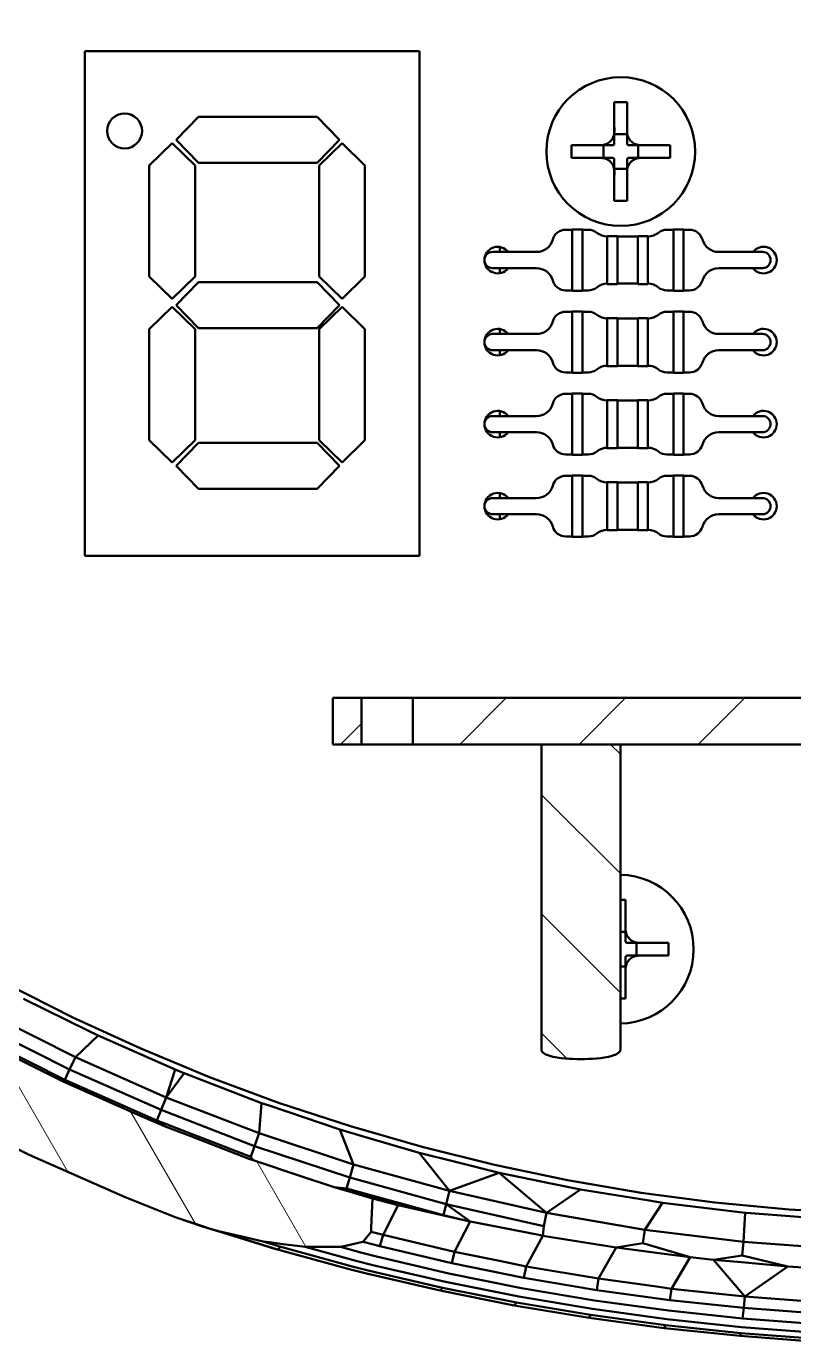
# Model space of a CAD drawing. Header units: millimetres. Extents: x -232 to 1390, y -69 to 653.
# Drawn here: x 503.95 to 532.84, y 318.17 to 367.69 of the extents above; entities that cross this region are included whole.
import ezdxf

# ---------------------------------------------------------------- set-up
doc = ezdxf.new("R2010")
doc.units = ezdxf.units.MM
doc.layers.add('Видимый контур (ГОСТ)', color=7, linetype='Continuous', lineweight=50)
doc.layers.add('Штриховка (ГОСТ)', color=7, linetype='Continuous', lineweight=18)

msp = doc.modelspace()

# ---------------------------------------------------------------- hatches: boundary and pattern name
at = {"layer": 'Штриховка (ГОСТ)'}
h = msp.add_hatch(dxfattribs=at)
h.set_pattern_fill('ANSI31', color=256, scale=25.4, angle=75.0002, style=0)
h.set_pattern_definition([(120.00018, (0, 0), (-2.749626, -1.587508), [])])
h.paths.add_polyline_path([(604.753, 437.621), (605.441, 436.429), (605.934, 435.581), (606.16, 435.047), (606.261, 434.807), (606.278, 434.701), (606.373, 434.126), (606.387, 434.033), (606.39, 434.016), (606.322, 433.365), (606.311, 433.252), (606.099, 432.752), (606.033, 432.591), (605.708, 432.231), (605.577, 432.081), (605.141, 431.852), (604.973, 431.76), (604.528, 431.691), (604.265, 431.652), (593.213, 431.636), (583.768, 431.621), (583.486, 431.591), (582.309, 431.468), (581.72, 431.28), (580.895, 431.016), (580.201, 430.629), (579.568, 430.277), (578.73, 429.576), (578.369, 429.273), (577.379, 428.091), (577.333, 428.037), (577.221, 427.845), (576.494, 426.525), (576.254, 425.873), (575.875, 424.839), (575.506, 423.091), (575.496, 423.041), (575.49, 422.965), (575.368, 421.051), (575.368, 416.368), (575.368, 415.719), (575.368, 409.22), (575.368, 404.959), (575.368, 401.908), (575.368, 400.39), (575.368, 398.178), (575.368, 396.445), (575.368, 395.023), (575.368, 393.61), (575.368, 392.544), (575.368, 391.612), (575.368, 390.771), (575.368, 389.559), (575.368, 388.953), (575.368, 388.307), (575.368, 387.162), (575.368, 386.632), (575.368, 386.069), (575.368, 385.013), (575.368, 384.489), (575.368, 383.442), (575.368, 382.881), (575.368, 382.123), (575.368, 380.918), (575.368, 378.378), (575.368, 374.678), (575.404, 374.118), (575.482, 372.889), (575.49, 372.778), (575.49, 372.762), (575.491, 372.745), (575.491, 372.737), (575.495, 372.697), (575.496, 372.692), (575.749, 371.49), (575.875, 370.892), (576.13, 370.196), (576.494, 369.203), (576.636, 368.943), (577.15, 368.009), (577.294, 367.763), (577.333, 367.696), (578.13, 366.744), (578.369, 366.458), (579.107, 365.84), (579.568, 365.454), (580.223, 365.089), (580.895, 364.714), (581.469, 364.53), (582.309, 364.261), (583.475, 364.139), (583.768, 364.108), (586.626, 364.114), (604.265, 364.073), (604.322, 364.065), (604.907, 363.968), (604.937, 363.964), (604.975, 363.958), (605.555, 363.65), (605.578, 363.637), (606.033, 363.128), (606.035, 363.126), (606.043, 363.105), (606.311, 362.474), (606.32, 362.392), (606.389, 361.724), (606.351, 361.489), (606.26, 360.929), (606.083, 360.503), (605.934, 360.148), (605.443, 359.291), (604.753, 358.108), (603.245, 355.727), (602.723, 354.902), (602.161, 354.103), (600.537, 351.799), (599.936, 351.029), (598.202, 348.806), (596.36, 346.672), (595.723, 345.932), (593.779, 343.89), (593.106, 343.183), (592.398, 342.51), (590.357, 340.566), (589.617, 339.928), (587.482, 338.087), (585.26, 336.352), (584.49, 335.752), (582.185, 334.128), (581.387, 333.566), (580.562, 333.044), (578.181, 331.536), (577.331, 331.054), (574.878, 329.665), (572.36, 328.397), (571.487, 327.958), (568.91, 326.816), (568.018, 326.42), (567.812, 326.336), (567.674, 326.28), (566.697, 325.909), (564.477, 325.052), (564.359, 325.008), (562.596, 324.416), (561.313, 323.992), (560.967, 323.891), (560.873, 323.863), (559.864, 323.568), (559.862, 322.99), (559.868, 322.305), (560.032, 322.111), (560.178, 321.93), (560.668, 321.825), (561.071, 321.741), (562.029, 321.749), (562.416, 321.75), (562.84, 321.805), (563.98, 321.952), (564.978, 322.169), (565.661, 322.333), (567.272, 322.862), (569.18, 323.614), (572.786, 325.213), (576.309, 326.987), (579.741, 328.931), (583.074, 331.041), (586.299, 333.313), (589.409, 335.74), (592.396, 338.316), (595.253, 341.036), (597.973, 343.893), (600.549, 346.88), (602.976, 349.99), (605.248, 353.215), (607.358, 356.547), (609.302, 359.98), (610.851, 363.051), (611.184, 363.984), (611.253, 364.573), (611.293, 364.931), (611.28, 365.033), (611.172, 365.831), (611.059, 366.091), (610.833, 366.603), (610.59, 366.878), (610.299, 367.198), (609.963, 367.383), (609.603, 367.573), (609.254, 367.633), (608.791, 367.701), (599.946, 367.704), (591.894, 367.748), (582.368, 367.733), (581.931, 367.804), (581.333, 367.9), (580.97, 368.084), (580.368, 368.389), (580.133, 368.61), (579.54, 369.166), (579.441, 369.323), (578.932, 370.135), (578.909, 370.174), (578.904, 370.182), (578.585, 371.193), (578.504, 371.449), (578.425, 372.245), (578.368, 372.808), (578.368, 373.22), (578.368, 376.898), (578.368, 380.249), (578.368, 381.68), (578.368, 382.531), (578.368, 383.139), (578.368, 384.196), (578.368, 384.746), (578.368, 385.79), (578.368, 386.369), (578.368, 386.908), (578.368, 388.036), (578.368, 388.688), (578.368, 389.3), (578.368, 390.505), (578.368, 391.353), (578.368, 392.292), (578.368, 393.371), (578.368, 394.808), (578.368, 396.267), (578.368, 398.066), (578.368, 400.399), (578.368, 402.007), (578.368, 405.322), (578.368, 410.106), (578.368, 417.787), (578.368, 418.437), (578.368, 422.922), (578.45, 423.734), (578.504, 424.279), (578.886, 425.487), (578.904, 425.543), (579.004, 425.714), (579.54, 426.567), (579.691, 426.708), (580.368, 427.343), (580.681, 427.501), (581.333, 427.831), (581.742, 427.897), (582.368, 427.997), (591.575, 427.981), (595.949, 428.013), (608.79, 428.028), (609.064, 428.067), (609.603, 428.159), (610.113, 428.438), (610.299, 428.534), (610.668, 428.948), (610.833, 429.127), (611.032, 429.586), (611.171, 429.895), (611.224, 430.302), (611.292, 430.788), (611.26, 431.064), (611.184, 431.746), (611.094, 432.006), (611.017, 432.23), (610.852, 432.687), (609.302, 435.75), (607.358, 439.182), (605.248, 442.515), (602.976, 445.74), (600.549, 448.849), (597.973, 451.836), (595.253, 454.693), (592.396, 457.413), (589.409, 459.99), (586.299, 462.417), (583.074, 464.688), (579.741, 466.798), (576.309, 468.743), (572.786, 470.516), (569.18, 472.115), (565.499, 473.535), (561.754, 474.772), (557.952, 475.824), (554.103, 476.688), (550.217, 477.363), (546.302, 477.845), (542.368, 478.136), (538.424, 478.233), (534.481, 478.136), (530.547, 477.845), (526.632, 477.363), (522.745, 476.688), (518.896, 475.824), (515.095, 474.772), (511.349, 473.535), (507.669, 472.115), (504.063, 470.516), (500.539, 468.743), (497.107, 466.798), (493.774, 464.688), (490.549, 462.417), (487.439, 459.99), (484.452, 457.413), (481.595, 454.693), (478.876, 451.836), (476.299, 448.849), (473.872, 445.74), (471.601, 442.515), (469.49, 439.182), (467.546, 435.75), (465.997, 432.678), (465.664, 431.746), (465.595, 431.156), (465.556, 430.799), (465.569, 430.696), (465.676, 429.899), (465.789, 429.638), (466.015, 429.126), (466.258, 428.852), (466.55, 428.531), (466.885, 428.346), (467.245, 428.156), (467.595, 428.097), (468.058, 428.029), (476.902, 428.025), (484.954, 427.981), (494.48, 427.996), (494.917, 427.926), (495.515, 427.83), (495.878, 427.646), (496.48, 427.341), (496.716, 427.12), (497.309, 426.564), (497.407, 426.407), (497.917, 425.595), (497.94, 425.555), (497.944, 425.548), (498.263, 424.536), (498.344, 424.281), (498.424, 423.484), (498.48, 422.921), (498.48, 418.182), (498.48, 417.504), (498.48, 409.907), (498.48, 405.168), (498.48, 401.88), (498.48, 400.277), (498.48, 397.963), (498.48, 396.177), (498.48, 394.725), (498.48, 393.298), (498.48, 392.224), (498.48, 391.287), (498.48, 390.505), (498.48, 389.3), (498.48, 388.64), (498.48, 387.992), (498.48, 386.872), (498.48, 386.335), (498.48, 385.756), (498.48, 384.717), (498.48, 384.166), (498.48, 383.112), (498.48, 382.499), (498.48, 381.638), (498.48, 380.181), (498.48, 376.732), (498.48, 373.2), (498.48, 372.807), (498.399, 371.995), (498.344, 371.45), (497.962, 370.243), (497.944, 370.186), (497.844, 370.016), (497.309, 369.163), (497.157, 369.021), (496.48, 368.387), (496.167, 368.228), (495.515, 367.899), (495.106, 367.833), (494.48, 367.732), (485.274, 367.748), (480.899, 367.716), (468.058, 367.702), (467.785, 367.662), (467.245, 367.571), (466.735, 367.292), (466.549, 367.195), (466.18, 366.781), (466.015, 366.603), (465.816, 366.144), (465.677, 365.835), (465.624, 365.427), (465.557, 364.942), (465.589, 364.666), (465.664, 363.984), (465.754, 363.724), (465.831, 363.5), (465.996, 363.043), (467.546, 359.98), (469.49, 356.547), (471.601, 353.215), (473.872, 349.99), (476.299, 346.88), (478.876, 343.893), (481.595, 341.036), (484.452, 338.316), (487.439, 335.74), (490.549, 333.313), (493.774, 331.041), (497.107, 328.931), (500.539, 326.987), (504.063, 325.213), (507.669, 323.614), (509.562, 322.863), (510.662, 322.494), (510.833, 322.441), (511.182, 322.333), (512.065, 322.134), (512.863, 321.952), (513.113, 321.919), (513.614, 321.852), (514.15, 321.787), (514.451, 321.749), (515.117, 321.747), (515.775, 321.741), (515.966, 321.786), (516.624, 321.933), (516.638, 321.951), (516.715, 322.047), (516.935, 322.307), (516.937, 322.461), (516.985, 323.568), (515.976, 323.863), (515.881, 323.891), (515.535, 323.992), (514.252, 324.416), (512.489, 325.008), (512.371, 325.052), (510.151, 325.909), (509.174, 326.28), (509.036, 326.336), (508.831, 326.42), (507.938, 326.816), (505.361, 327.958), (504.489, 328.397), (501.971, 329.665), (499.517, 331.054), (498.668, 331.536), (496.286, 333.044), (495.461, 333.566), (494.663, 334.128), (492.358, 335.752), (491.588, 336.352), (489.366, 338.087), (487.231, 339.928), (486.492, 340.566), (484.45, 342.51), (483.743, 343.183), (483.069, 343.89), (481.126, 345.932), (480.488, 346.672), (478.646, 348.806), (476.912, 351.029), (476.311, 351.799), (474.688, 354.103), (474.125, 354.902), (473.603, 355.727), (472.095, 358.108), (471.406, 359.291), (470.914, 360.148), (470.766, 360.503), (470.588, 360.929), (470.542, 361.219), (470.46, 361.724), (470.477, 361.884), (470.537, 362.474), (470.562, 362.53), (470.805, 363.105), (470.813, 363.124), (470.814, 363.126), (471.253, 363.617), (471.27, 363.637), (471.868, 363.955), (471.873, 363.958), (471.911, 363.964), (471.942, 363.968), (472.526, 364.065), (472.583, 364.073), (490.221, 364.114), (493.08, 364.109), (493.362, 364.138), (494.539, 364.261), (495.129, 364.45), (495.953, 364.714), (496.647, 365.1), (497.28, 365.453), (498.118, 366.154), (498.48, 366.456), (499.47, 367.638), (499.515, 367.693), (499.628, 367.885), (500.355, 369.205), (500.594, 369.857), (500.974, 370.891), (501.08, 371.379), (501.093, 371.461), (501.352, 372.688), (501.353, 372.693), (501.355, 372.709), (501.355, 372.716), (501.355, 372.722), (501.358, 372.765), (501.48, 374.678), (501.48, 378.237), (501.48, 380.853), (501.48, 382.081), (501.48, 382.848), (501.48, 383.413), (501.48, 384.456), (501.48, 384.982), (501.48, 386.032), (501.48, 386.595), (501.48, 387.124), (501.48, 388.26), (501.48, 388.901), (501.48, 389.559), (501.48, 390.771), (501.48, 391.542), (501.48, 392.471), (501.48, 393.532), (501.48, 394.934), (501.48, 396.348), (501.48, 398.068), (501.48, 400.26), (501.48, 401.773), (501.48, 404.798), (501.48, 409.016), (501.48, 415.439), (501.48, 416.116), (501.48, 421.051), (501.444, 421.611), (501.366, 422.84), (501.357, 422.977), (501.353, 423.037), (501.096, 424.257), (500.974, 424.837), (500.719, 425.533), (500.355, 426.527), (500.212, 426.787), (499.698, 427.72), (499.554, 427.967), (499.515, 428.033), (498.718, 428.986), (498.48, 429.271), (497.741, 429.889), (497.28, 430.276), (496.626, 430.641), (495.953, 431.016), (495.379, 431.199), (494.539, 431.469), (493.373, 431.591), (493.08, 431.621), (489.929, 431.617), (472.583, 431.652), (472.473, 431.668), (471.874, 431.767), (471.817, 431.796), (471.27, 432.091), (471.238, 432.125), (470.814, 432.598), (470.782, 432.671), (470.538, 433.251), (470.519, 433.424), (470.46, 434.003), (470.513, 434.337), (470.588, 434.8), (470.805, 435.321), (470.914, 435.583), (471.31, 436.277), (471.406, 436.436), (472.095, 437.621), (473.603, 440.003), (474.125, 440.828), (474.688, 441.626), (476.311, 443.931), (476.912, 444.701), (478.646, 446.923), (480.488, 449.058), (481.126, 449.797), (483.069, 451.839), (483.743, 452.546), (484.45, 453.22), (486.492, 455.163), (487.231, 455.801), (489.366, 457.642), (491.588, 459.377), (492.358, 459.978), (494.663, 461.601), (495.461, 462.163), (496.286, 462.686), (498.668, 464.194), (499.517, 464.675), (501.971, 466.065), (504.489, 467.332), (505.361, 467.771), (507.938, 468.914), (508.831, 469.31), (509.742, 469.661), (512.372, 470.675), (513.299, 470.982), (515.976, 471.866), (518.693, 472.618), (519.634, 472.878), (522.385, 473.496), (523.338, 473.71), (524.3, 473.877), (527.077, 474.359), (528.046, 474.478), (530.844, 474.823), (533.656, 475.031), (534.63, 475.103), (537.448, 475.172), (538.424, 475.196), (539.4, 475.172), (542.218, 475.103), (543.192, 475.031), (546.004, 474.823), (548.802, 474.478), (549.771, 474.359), (552.549, 473.877), (553.511, 473.71), (554.463, 473.496), (557.214, 472.878), (558.155, 472.618), (560.872, 471.866), (563.549, 470.982), (564.476, 470.675), (567.107, 469.661), (568.018, 469.31), (568.91, 468.914), (571.487, 467.771), (572.36, 467.332), (574.878, 466.065), (577.331, 464.675), (578.181, 464.194), (580.562, 462.686), (581.387, 462.163), (582.185, 461.601), (584.49, 459.978), (585.26, 459.377), (587.482, 457.642), (589.617, 455.801), (590.357, 455.163), (592.398, 453.22), (593.106, 452.546), (593.779, 451.839), (595.723, 449.797), (596.36, 449.058), (598.202, 446.923), (599.936, 444.701), (600.537, 443.931), (602.161, 441.626), (602.723, 440.828), (603.245, 440.003)])
h = msp.add_hatch(dxfattribs=at)
h.set_pattern_fill('ANSI31', color=256, scale=25.4, style=0)
h.set_pattern_definition([(45, (0, 0), (-2.245064, 2.245064), [])])
h.paths.add_polyline_path([(516.566, 340.662), (516.566, 342.412), (515.487, 342.412), (515.487, 340.662)])
h.paths.add_polyline_path([(532.687, 340.661), (543.287, 340.661), (543.287, 340.662), (548.842, 340.662), (551.812, 340.662), (560.487, 340.662), (560.487, 342.412), (552.082, 342.412), (551.082, 342.412), (550.32, 342.412), (549.32, 342.412), (542.987, 342.412), (532.987, 342.412), (518.507, 342.412), (518.507, 340.662), (523.342, 340.662), (526.312, 340.662), (532.687, 340.662)])
h = msp.add_hatch(dxfattribs=at)
h.set_pattern_fill('ANSI31', color=256, scale=25.4, angle=90.0002, style=0)
h.set_pattern_definition([(135.0002, (0, 0), (-2.245056, -2.245072), [])])
edge = h.paths.add_edge_path()
edge.add_spline(control_points=[(523.342, 329.162), (523.342, 329.153), (523.343, 329.143), (523.349, 329.124), (523.354, 329.113), (523.378, 329.076), (523.409, 329.05), (523.498, 328.992), (523.58, 328.961), (524.006, 328.833), (524.454, 328.815), (524.827, 328.815), (525.2, 328.815), (525.647, 328.833), (526.073, 328.961), (526.155, 328.992), (526.244, 329.05), (526.276, 329.076), (526.299, 329.113), (526.304, 329.124), (526.31, 329.143), (526.312, 329.153), (526.312, 329.162)], knot_values=[-0.149581, -0.149581, -0.149581, -0.149581, -0.146924, -0.146924, -0.143819, -0.143819, -0.133642, -0.133642, -0.111883, -0.111883, 0, 0, 0, 0.111883, 0.111883, 0.133642, 0.133642, 0.143819, 0.143819, 0.146924, 0.146924, 0.149581, 0.149581, 0.149581, 0.149581], degree=3, periodic=0)
edge.add_line((526.312, 329.162), (526.312, 340.662))
edge.add_line((526.312, 340.662), (523.342, 340.662))
edge.add_line((523.342, 340.662), (523.342, 329.162))

# ---------------------------------------------------------------- linework, layer by layer
at = {"layer": 'Видимый контур (ГОСТ)'}
for p, q in [((506.151, 366.754), (506.151, 347.754)), ((518.751, 366.754), (506.151, 366.754)), ((518.751, 347.754), (518.751, 366.754)), ((526.086, 364.835), (526.086, 363.629)), ((526.568, 364.835), (526.568, 363.629)), ((509.595, 363.417), (510.435, 364.281)), ((510.435, 364.281), (514.896, 364.281)), ((514.896, 364.281), (515.736, 363.417)), ((526.568, 363.629), (526.086, 363.629)), ((508.577, 362.453), (509.441, 363.293)), ((509.441, 363.293), (510.305, 362.453)), ((510.435, 362.553), (509.595, 363.417)), ((515.736, 363.417), (514.896, 362.553)), ((514.972, 362.453), (515.836, 363.293)), ((515.836, 363.293), (516.7, 362.453)), ((524.471, 363.22), (525.677, 363.22)), ((525.677, 363.22), (525.677, 362.738)), ((526.977, 362.738), (526.977, 363.22)), ((528.183, 363.22), (526.977, 363.22)), ((514.896, 362.553), (510.435, 362.553)), ((524.471, 362.738), (525.677, 362.738)), ((528.183, 362.738), (526.977, 362.738)), ((508.577, 358.27), (508.577, 362.453)), ((510.305, 362.453), (510.305, 358.27)), ((514.972, 358.27), (514.972, 362.453)), ((516.7, 362.453), (516.7, 358.27)), ((526.086, 362.329), (526.568, 362.329)), ((526.086, 361.123), (526.086, 362.329)), ((526.568, 362.329), (526.568, 361.123)), ((524.256, 360.037), (524.501, 360.037)), ((524.501, 360.049), (524.501, 357.738)), ((524.501, 360.049), (524.882, 360.049)), ((524.882, 360.049), (524.882, 357.738)), ((524.882, 360.037), (525.103, 360.037)), ((528.064, 360.037), (528.311, 360.037)), ((528.311, 360.049), (528.311, 357.738)), ((528.311, 360.049), (528.692, 360.049)), ((528.692, 360.049), (528.692, 357.738)), ((528.692, 360.037), (528.911, 360.037)), ((525.822, 359.795), (525.822, 357.992)), ((525.822, 359.795), (526.203, 359.795)), ((526.203, 359.795), (526.203, 357.992)), ((526.203, 359.783), (526.965, 359.783)), ((526.965, 359.795), (526.965, 357.992)), ((526.965, 359.795), (527.346, 359.795)), ((527.346, 359.795), (527.346, 357.992)), ((522.273, 359.198), (521.504, 359.198)), ((521.779, 359.387), (521.779, 359.198)), ((523.155, 359.198), (522.266, 359.198)), ((530.902, 359.198), (530.013, 359.198)), ((530.902, 359.198), (531.664, 359.198)), ((522.266, 358.589), (521.504, 358.589)), ((521.779, 358.589), (521.779, 358.4)), ((523.155, 358.589), (522.266, 358.589)), ((530.902, 358.589), (530.013, 358.589)), ((530.909, 358.589), (531.664, 358.589)), ((509.441, 357.43), (508.577, 358.27)), ((510.305, 358.27), (509.441, 357.43)), ((509.595, 357.195), (510.435, 358.059)), ((510.435, 358.059), (514.896, 358.059)), ((514.896, 358.059), (515.736, 357.195)), ((515.836, 357.43), (514.972, 358.27)), ((516.7, 358.27), (515.836, 357.43)), ((524.256, 357.751), (524.501, 357.751)), ((524.501, 357.738), (524.882, 357.738)), ((524.882, 357.751), (525.103, 357.751)), ((525.822, 357.992), (526.203, 357.992)), ((526.203, 358.005), (526.965, 358.005)), ((526.965, 357.992), (527.346, 357.992)), ((528.064, 357.751), (528.311, 357.751)), ((528.311, 357.738), (528.692, 357.738)), ((528.692, 357.751), (528.911, 357.751)), ((508.577, 356.293), (509.441, 357.133)), ((509.441, 357.133), (510.305, 356.293)), ((510.435, 356.331), (509.595, 357.195)), ((515.736, 357.195), (514.896, 356.331)), ((514.972, 356.293), (515.836, 357.133)), ((515.836, 357.133), (516.7, 356.293)), ((524.256, 356.949), (524.501, 356.949)), ((524.501, 356.961), (524.501, 354.65)), ((524.501, 356.961), (524.882, 356.961)), ((524.882, 356.961), (524.882, 354.65)), ((524.882, 356.949), (525.103, 356.949)), ((525.822, 356.707), (525.822, 354.904)), ((525.822, 356.707), (526.203, 356.707)), ((526.203, 356.707), (526.203, 354.904)), ((526.203, 356.695), (526.965, 356.695)), ((526.965, 356.707), (526.965, 354.904)), ((526.965, 356.707), (527.346, 356.707)), ((527.346, 356.707), (527.346, 354.904)), ((528.064, 356.949), (528.311, 356.949)), ((528.311, 356.961), (528.311, 354.65)), ((528.311, 356.961), (528.692, 356.961)), ((528.692, 356.961), (528.692, 354.65)), ((528.692, 356.949), (528.911, 356.949)), ((508.577, 352.11), (508.577, 356.293)), ((510.305, 356.293), (510.305, 352.11)), ((514.896, 356.331), (510.435, 356.331)), ((514.972, 352.11), (514.972, 356.293)), ((516.7, 356.293), (516.7, 352.11)), ((522.273, 356.11), (521.504, 356.11)), ((521.779, 356.299), (521.779, 356.11)), ((523.155, 356.11), (522.266, 356.11)), ((530.902, 356.11), (530.013, 356.11)), ((530.902, 356.11), (531.664, 356.11)), ((522.266, 355.501), (521.504, 355.501)), ((521.779, 355.501), (521.779, 355.312)), ((523.155, 355.501), (522.266, 355.501)), ((530.902, 355.501), (530.013, 355.501)), ((530.909, 355.501), (531.664, 355.501)), ((524.256, 354.663), (524.501, 354.663)), ((524.501, 354.65), (524.882, 354.65)), ((524.882, 354.663), (525.103, 354.663)), ((525.822, 354.904), (526.203, 354.904)), ((526.203, 354.917), (526.965, 354.917)), ((526.965, 354.904), (527.346, 354.904)), ((528.064, 354.663), (528.311, 354.663)), ((528.311, 354.65), (528.692, 354.65)), ((528.692, 354.663), (528.911, 354.663)), ((524.256, 353.86), (524.501, 353.86)), ((524.501, 353.873), (524.501, 351.561)), ((524.501, 353.873), (524.882, 353.873)), ((524.882, 353.873), (524.882, 351.561)), ((524.882, 353.86), (525.103, 353.86)), ((525.822, 353.619), (525.822, 351.815)), ((525.822, 353.619), (526.203, 353.619)), ((526.203, 353.619), (526.203, 351.815)), ((526.203, 353.606), (526.965, 353.606)), ((526.965, 353.619), (526.965, 351.815)), ((526.965, 353.619), (527.346, 353.619)), ((527.346, 353.619), (527.346, 351.815)), ((528.064, 353.86), (528.311, 353.86)), ((528.311, 353.873), (528.311, 351.561)), ((528.311, 353.873), (528.692, 353.873)), ((528.692, 353.873), (528.692, 351.561)), ((528.692, 353.86), (528.911, 353.86)), ((521.779, 353.21), (521.779, 353.022)), ((522.273, 353.022), (521.504, 353.022)), ((523.155, 353.022), (522.266, 353.022)), ((530.902, 353.022), (530.013, 353.022)), ((530.902, 353.022), (531.664, 353.022)), ((509.441, 351.27), (508.577, 352.11)), ((510.305, 352.11), (509.441, 351.27)), ((515.836, 351.27), (514.972, 352.11)), ((516.7, 352.11), (515.836, 351.27)), ((522.266, 352.412), (521.504, 352.412)), ((521.779, 352.412), (521.779, 352.223)), ((523.155, 352.412), (522.266, 352.412)), ((530.902, 352.412), (530.013, 352.412)), ((530.909, 352.412), (531.664, 352.412)), ((509.595, 351.146), (510.435, 352.01)), ((510.435, 352.01), (514.896, 352.01)), ((514.896, 352.01), (515.736, 351.146)), ((525.822, 351.815), (526.203, 351.815)), ((526.203, 351.828), (526.965, 351.828)), ((526.965, 351.815), (527.346, 351.815)), ((510.435, 350.281), (509.595, 351.146)), ((515.736, 351.146), (514.896, 350.281)), ((524.256, 351.574), (524.501, 351.574)), ((524.501, 351.561), (524.882, 351.561)), ((524.882, 351.574), (525.103, 351.574)), ((528.064, 351.574), (528.311, 351.574)), ((528.311, 351.561), (528.692, 351.561)), ((528.692, 351.574), (528.911, 351.574)), ((524.256, 350.772), (524.501, 350.772)), ((524.501, 350.785), (524.501, 348.474)), ((524.501, 350.785), (524.882, 350.785)), ((524.882, 350.785), (524.882, 348.474)), ((524.882, 350.772), (525.103, 350.772)), ((528.064, 350.772), (528.311, 350.772)), ((528.311, 350.785), (528.311, 348.474)), ((528.311, 350.785), (528.692, 350.785)), ((528.692, 350.785), (528.692, 348.474)), ((528.692, 350.772), (528.911, 350.772)), ((514.896, 350.281), (510.435, 350.281)), ((521.779, 350.123), (521.779, 349.934)), ((525.822, 350.531), (525.822, 348.728)), ((525.822, 350.531), (526.203, 350.531)), ((526.203, 350.531), (526.203, 348.728)), ((526.203, 350.518), (526.965, 350.518)), ((526.965, 350.531), (526.965, 348.728)), ((526.965, 350.531), (527.346, 350.531)), ((527.346, 350.531), (527.346, 348.728)), ((522.273, 349.934), (521.504, 349.934)), ((523.155, 349.934), (522.266, 349.934)), ((530.902, 349.934), (530.013, 349.934)), ((530.902, 349.934), (531.664, 349.934)), ((522.266, 349.324), (521.504, 349.324)), ((521.779, 349.324), (521.779, 349.136)), ((523.155, 349.324), (522.266, 349.324)), ((530.902, 349.324), (530.013, 349.324)), ((530.909, 349.324), (531.664, 349.324)), ((525.822, 348.728), (526.203, 348.728)), ((526.203, 348.74), (526.965, 348.74)), ((526.965, 348.728), (527.346, 348.728)), ((524.256, 348.486), (524.501, 348.486)), ((524.501, 348.474), (524.882, 348.474)), ((524.882, 348.486), (525.103, 348.486)), ((528.064, 348.486), (528.311, 348.486)), ((528.311, 348.474), (528.692, 348.474)), ((528.692, 348.486), (528.911, 348.486)), ((506.151, 347.754), (518.751, 347.754)), ((516.566, 342.412), (515.487, 342.412)), ((515.487, 342.412), (515.487, 340.662)), ((516.566, 340.662), (516.566, 342.412)), ((516.568, 342.412), (518.51, 342.412)), ((560.487, 342.412), (518.507, 342.412)), ((518.507, 342.412), (518.507, 340.662)), ((515.487, 340.662), (516.566, 340.662)), ((518.498, 340.662), (516.557, 340.662)), ((518.507, 340.662), (532.687, 340.662)), ((519.562, 340.661), (519.562, 340.662)), ((519.759, 340.661), (519.759, 340.662)), ((519.759, 340.661), (520.989, 340.661)), ((520.989, 340.661), (520.989, 340.662)), ((521.189, 340.661), (521.189, 340.662)), ((526.312, 340.662), (523.342, 340.662)), ((523.342, 340.662), (523.342, 329.162)), ((526.312, 329.162), (526.312, 340.662)), ((532.687, 340.662), (532.687, 340.661)), ((532.687, 340.661), (543.287, 340.661)), ((526.511, 334.806), (526.511, 333.6)), ((526.511, 333.6), (526.312, 333.6)), ((526.92, 332.708), (526.92, 333.191)), ((528.126, 333.191), (526.92, 333.191)), ((526.312, 332.3), (526.511, 332.3)), ((526.511, 332.3), (526.511, 331.094)), ((528.126, 332.708), (526.92, 332.708)), ((503.202, 331.652), (505.707, 330.385)), ((503.845, 331.084), (506.274, 329.889)), ((502.455, 330.571), (505.8, 328.887)), ((505.707, 330.385), (508.259, 329.213)), ((502.214, 330.12), (505.582, 328.425)), ((506.274, 329.889), (506.663, 329.698)), ((504.489, 328.397), (501.971, 329.665)), ((502.011, 329.741), (505.398, 328.036)), ((506.663, 329.698), (505.8, 328.887)), ((506.663, 329.698), (509.551, 328.426)), ((505.582, 328.425), (505.8, 328.887)), ((505.8, 328.887), (509.224, 327.369)), ((508.259, 329.213), (510.852, 328.138)), ((505.361, 327.958), (504.489, 328.397)), ((505.398, 328.036), (505.582, 328.425)), ((505.582, 328.425), (509.028, 326.897)), ((509.224, 327.369), (509.551, 328.426)), ((509.551, 328.426), (509.645, 328.387)), ((509.645, 328.387), (509.899, 328.282)), ((505.361, 327.958), (505.398, 328.036)), ((507.938, 326.816), (505.361, 327.958)), ((505.398, 328.036), (508.864, 326.5)), ((509.899, 328.282), (509.224, 327.369)), ((509.899, 328.282), (512.807, 327.16)), ((510.852, 328.138), (513.484, 327.16)), ((509.028, 326.897), (509.224, 327.369)), ((512.718, 326.022), (509.224, 327.369)), ((500.539, 326.987), (504.063, 325.213)), ((508.864, 326.5), (509.028, 326.897)), ((512.546, 325.54), (509.028, 326.897)), ((512.718, 326.022), (512.807, 327.16)), ((512.807, 327.16), (513.091, 327.064)), ((513.091, 327.064), (515.754, 326.161)), ((513.484, 327.16), (516.151, 326.282)), ((508.831, 326.42), (507.938, 326.816)), ((508.831, 326.42), (508.864, 326.5)), ((509.036, 326.336), (508.831, 326.42)), ((508.864, 326.5), (509.174, 326.28)), ((512.401, 325.136), (508.864, 326.5)), ((509.174, 326.28), (509.036, 326.336)), ((510.151, 325.909), (509.174, 326.28)), ((512.371, 325.052), (510.151, 325.909)), ((512.546, 325.54), (512.718, 326.022)), ((516.274, 324.847), (512.718, 326.022)), ((515.754, 326.161), (516.598, 325.913)), ((516.274, 324.847), (515.754, 326.161)), ((516.151, 326.282), (518.849, 325.504)), ((516.598, 325.913), (518.738, 325.285)), ((512.401, 325.136), (512.546, 325.54)), ((516.126, 324.357), (512.546, 325.54)), ((518.849, 325.504), (521.574, 324.827)), ((504.063, 325.213), (507.669, 323.614)), ((512.489, 325.008), (512.371, 325.052)), ((512.401, 325.136), (512.489, 325.008)), ((514.252, 324.416), (512.489, 325.008)), ((516.126, 324.357), (516.274, 324.847)), ((516.274, 324.847), (519.884, 323.848)), ((518.738, 325.285), (520.155, 324.931)), ((519.884, 323.848), (518.738, 325.285)), ((520.155, 324.931), (521.757, 324.532)), ((515.535, 323.992), (514.252, 324.416)), ((516.001, 323.946), (516.126, 324.357)), ((516.126, 324.357), (519.76, 323.352)), ((521.757, 324.532), (519.884, 323.848)), ((521.574, 324.827), (524.322, 324.253)), ((521.757, 324.532), (523.756, 324.121)), ((521.757, 324.532), (523.538, 323.027)), ((515.881, 323.891), (515.535, 323.992)), ((516.001, 323.946), (515.535, 323.992)), ((515.976, 323.863), (515.881, 323.891)), ((516.985, 323.568), (515.976, 323.863)), ((516.001, 323.946), (519.655, 322.935)), ((516.001, 323.946), (517.956, 323.313)), ((524.809, 323.905), (523.538, 323.027)), ((523.756, 324.121), (524.809, 323.905)), ((524.322, 324.253), (527.09, 323.782)), ((524.809, 323.905), (527.391, 323.485)), ((507.669, 323.614), (509.562, 322.863)), ((516.937, 322.461), (516.985, 323.568)), ((517.956, 323.313), (516.985, 323.568)), ((519.76, 323.352), (519.884, 323.848)), ((519.884, 323.848), (523.538, 323.027)), ((527.09, 323.782), (529.874, 323.416)), ((527.894, 323.403), (527.228, 322.387)), ((527.391, 323.485), (527.894, 323.403)), ((527.894, 323.403), (531.01, 323.029)), ((529.874, 323.416), (532.669, 323.153)), ((509.562, 322.863), (510.662, 322.494)), ((510.583, 322.517), (509.562, 322.863)), ((517.38, 322.193), (517.956, 323.313)), ((519.653, 322.925), (517.956, 323.313)), ((517.956, 323.313), (519.655, 322.935)), ((520.481, 322.736), (519.653, 322.925)), ((519.655, 322.935), (519.76, 323.352)), ((519.655, 322.935), (520.481, 322.736)), ((519.76, 323.352), (523.438, 322.525)), ((519.76, 323.352), (520.662, 322.695)), ((523.438, 322.525), (523.538, 323.027)), ((527.228, 322.387), (523.538, 323.027)), ((530.945, 321.929), (531.01, 323.029)), ((531.01, 323.029), (531.053, 323.025)), ((531.053, 323.025), (534.157, 322.783)), ((532.669, 323.153), (535.472, 322.996)), ((511.376, 322.272), (510.583, 322.517)), ((510.662, 322.494), (510.583, 322.517)), ((510.662, 322.494), (510.833, 322.441)), ((510.833, 322.441), (511.182, 322.333)), ((516.935, 322.307), (516.937, 322.461)), ((520.064, 321.559), (520.662, 322.695)), ((520.662, 322.695), (520.481, 322.736)), ((521.763, 322.48), (520.662, 322.695)), ((523.367, 322.168), (521.763, 322.48)), ((523.438, 322.525), (523.395, 322.163)), ((527.153, 321.881), (527.228, 322.387)), ((530.945, 321.929), (527.228, 322.387)), ((511.182, 322.333), (512.065, 322.134)), ((513.406, 321.645), (511.182, 322.333)), ((513.307, 321.675), (511.376, 322.272)), ((512.065, 322.134), (512.863, 321.952)), ((512.863, 321.952), (513.113, 321.919)), ((513.538, 321.743), (512.863, 321.952)), ((513.113, 321.919), (513.614, 321.852)), ((515.966, 321.786), (516.624, 321.933)), ((516.624, 321.933), (516.638, 321.951)), ((516.624, 321.933), (516.679, 321.917)), ((516.638, 321.951), (516.715, 322.047)), ((516.679, 321.917), (517.265, 321.767)), ((516.715, 322.047), (516.935, 322.307)), ((517.38, 322.193), (516.935, 322.307)), ((517.265, 321.767), (517.38, 322.193)), ((520.064, 321.559), (517.38, 322.193)), ((522.769, 321.011), (523.395, 322.163)), ((523.395, 322.163), (523.367, 322.168)), ((526.153, 321.715), (523.395, 322.163)), ((526.153, 321.715), (527.153, 321.881)), ((527.153, 321.881), (528.936, 321.353)), ((530.895, 321.42), (530.945, 321.929)), ((530.945, 321.929), (534.68, 321.653)), ((513.406, 321.645), (513.307, 321.675)), ((513.406, 321.645), (513.538, 321.743)), ((516.156, 320.893), (513.406, 321.645)), ((516.27, 320.994), (513.538, 321.743)), ((513.614, 321.852), (514.15, 321.787)), ((514.15, 321.787), (514.451, 321.749)), ((514.451, 321.749), (515.117, 321.747)), ((516.404, 321.212), (514.451, 321.749)), ((515.117, 321.747), (515.775, 321.741)), ((515.775, 321.741), (515.966, 321.786)), ((516.544, 321.529), (515.775, 321.741)), ((517.134, 321.379), (516.544, 321.529)), ((519.851, 320.742), (517.134, 321.379)), ((517.265, 321.767), (519.964, 321.132)), ((519.964, 321.132), (520.064, 321.559)), ((521.763, 321.215), (520.064, 321.559)), ((526.153, 321.715), (525.492, 320.548)), ((527.11, 321.591), (526.153, 321.715)), ((527.755, 321.507), (527.11, 321.591)), ((528.936, 321.353), (527.755, 321.507)), ((529.824, 321.256), (530.895, 321.42)), ((530.895, 321.42), (532.622, 321.008)), ((516.758, 320.741), (516.156, 320.893)), ((516.869, 320.842), (516.27, 320.994)), ((516.998, 321.061), (516.404, 321.212)), ((519.734, 320.423), (516.998, 321.061)), ((519.964, 321.132), (522.683, 320.583)), ((522.769, 321.011), (521.763, 321.215)), ((522.683, 320.583), (522.769, 321.011)), ((525.492, 320.548), (522.769, 321.011)), ((528.936, 321.353), (528.236, 320.169)), ((529.824, 321.256), (528.936, 321.353)), ((530.999, 319.873), (529.824, 321.256)), ((530.87, 321.163), (529.824, 321.256)), ((532.622, 321.008), (530.87, 321.163)), ((532.622, 321.008), (530.999, 319.873)), ((533.781, 320.931), (532.622, 321.008)), ((519.53, 320.098), (516.758, 320.741)), ((519.624, 320.202), (516.869, 320.842)), ((522.49, 319.872), (519.734, 320.423)), ((522.588, 320.192), (519.851, 320.742)), ((522.683, 320.583), (525.422, 320.12)), ((525.422, 320.12), (525.492, 320.548)), ((527.755, 320.235), (525.492, 320.548)), ((519.53, 320.098), (519.624, 320.202)), ((522.322, 319.543), (519.53, 320.098)), ((522.399, 319.649), (519.624, 320.202)), ((525.344, 319.728), (522.588, 320.192)), ((525.422, 320.12), (528.18, 319.74)), ((528.236, 320.169), (527.755, 320.235)), ((528.18, 319.74), (528.236, 320.169)), ((530.999, 319.873), (528.236, 320.169)), ((522.322, 319.543), (522.399, 319.649)), ((525.135, 319.073), (522.322, 319.543)), ((525.194, 319.181), (522.399, 319.649)), ((525.266, 319.406), (522.49, 319.872)), ((528.062, 319.024), (525.266, 319.406)), ((528.12, 319.347), (525.344, 319.728)), ((528.18, 319.74), (530.958, 319.444)), ((530.916, 319.051), (530.958, 319.444)), ((530.958, 319.444), (530.999, 319.873)), ((530.958, 319.444), (533.755, 319.232)), ((533.781, 319.662), (530.999, 319.873)), ((525.135, 319.073), (525.194, 319.181)), ((527.967, 318.688), (525.135, 319.073)), ((528.009, 318.798), (525.194, 319.181)), ((530.878, 318.727), (528.062, 319.024)), ((530.916, 319.051), (528.12, 319.347)), ((530.916, 319.051), (533.732, 318.839)), ((527.967, 318.688), (528.009, 318.798)), ((530.82, 318.389), (527.967, 318.688)), ((530.844, 318.5), (528.009, 318.798)), ((530.82, 318.389), (530.844, 318.5)), ((530.844, 318.5), (533.699, 318.287)), ((530.878, 318.727), (533.712, 318.514)), ((530.82, 318.389), (533.692, 318.175))]:
    msp.add_line(p, q, dxfattribs=at)
msp.add_circle((507.651, 363.754), 0.658, dxfattribs=at)
for centre, radius, start, end in [((526.327, 362.979), 2.8, 0, 180), ((526.327, 362.979), 2.8, 180, 0), ((524.256, 359.529), 0.508, 90, 164.534), ((525.103, 359.529), 0.508, 51.0576, 90), ((528.064, 359.529), 0.508, 90, 128.9425), ((528.911, 359.529), 0.508, 15.466, 90), ((523.155, 359.833), 0.635, 270, 344.534), ((525.822, 360.418), 0.635, 231.0576, 270), ((527.346, 360.418), 0.635, 270, 308.9425), ((530.013, 359.833), 0.635, 195.466, 270), ((521.699, 358.893), 0.5, 37.5719, 322.4505), ((521.504, 358.894), 0.305, 90, 270), ((531.699, 358.893), 0.5, 217.5493, 142.4279), ((531.664, 358.894), 0.305, 270, 90), ((523.155, 357.954), 0.635, 15.466, 90), ((530.013, 357.954), 0.635, 90, 164.534), ((524.256, 358.259), 0.508, 195.466, 270), ((528.911, 358.259), 0.508, 270, 344.534), ((525.103, 358.259), 0.508, 270, 308.9425), ((525.822, 357.37), 0.635, 90, 128.9425), ((527.346, 357.37), 0.635, 51.0576, 90), ((528.064, 358.259), 0.508, 231.0576, 270), ((523.155, 356.745), 0.635, 270, 344.534), ((524.256, 356.441), 0.508, 90, 164.534), ((525.103, 356.441), 0.508, 51.0576, 90), ((525.822, 357.33), 0.635, 231.0576, 270), ((527.346, 357.33), 0.635, 270, 308.9425), ((528.064, 356.441), 0.508, 90, 128.9425), ((528.911, 356.441), 0.508, 15.466, 90), ((530.013, 356.745), 0.635, 195.466, 270), ((521.699, 355.805), 0.5, 37.57, 322.4487), ((521.504, 355.805), 0.305, 90, 270), ((531.699, 355.805), 0.5, 217.5511, 142.4297), ((531.664, 355.805), 0.305, 270, 90), ((523.155, 354.866), 0.635, 15.466, 90), ((530.013, 354.866), 0.635, 90, 164.534), ((524.256, 355.171), 0.508, 195.466, 270), ((525.103, 355.171), 0.508, 270, 308.9425), ((525.822, 354.282), 0.635, 90, 128.9425), ((527.346, 354.282), 0.635, 51.0576, 90), ((528.064, 355.171), 0.508, 231.0576, 270), ((528.911, 355.171), 0.508, 270, 344.534), ((524.256, 353.352), 0.508, 90, 164.534), ((525.103, 353.352), 0.508, 51.0576, 90), ((525.822, 354.241), 0.635, 231.0576, 270), ((527.346, 354.241), 0.635, 270, 308.9425), ((528.064, 353.352), 0.508, 90, 128.9425), ((528.911, 353.352), 0.508, 15.466, 90), ((521.699, 352.717), 0.5, 37.5703, 322.4489), ((523.155, 353.657), 0.635, 270, 344.534), ((530.013, 353.657), 0.635, 195.466, 270), ((531.699, 352.717), 0.5, 217.5508, 142.4295), ((521.504, 352.717), 0.305, 90, 270), ((531.664, 352.717), 0.305, 270, 90), ((523.155, 351.777), 0.635, 15.466, 90), ((530.013, 351.777), 0.635, 90, 164.534), ((524.256, 352.082), 0.508, 195.466, 270), ((525.103, 352.082), 0.508, 270, 308.9425), ((525.822, 351.193), 0.635, 90, 128.9425), ((527.346, 351.193), 0.635, 51.0576, 90), ((528.064, 352.082), 0.508, 231.0576, 270), ((528.911, 352.082), 0.508, 270, 344.534), ((524.256, 350.264), 0.508, 90, 164.534), ((525.103, 350.264), 0.508, 51.0576, 90), ((525.822, 351.153), 0.635, 231.0576, 270), ((527.346, 351.153), 0.635, 270, 308.9425), ((528.064, 350.264), 0.508, 90, 128.9425), ((528.911, 350.264), 0.508, 15.466, 90), ((521.699, 349.629), 0.5, 37.5722, 322.4508), ((523.155, 350.569), 0.635, 270, 344.534), ((530.013, 350.569), 0.635, 195.466, 270), ((531.699, 349.629), 0.5, 217.549, 142.4276), ((521.504, 349.629), 0.305, 90, 270), ((531.664, 349.629), 0.305, 270, 90), ((523.155, 348.689), 0.635, 15.466, 90), ((530.013, 348.689), 0.635, 90, 164.534), ((524.256, 348.994), 0.508, 195.466, 270), ((525.822, 348.105), 0.635, 90, 128.9425), ((527.346, 348.105), 0.635, 51.0576, 90), ((528.911, 348.994), 0.508, 270, 344.534), ((525.103, 348.994), 0.508, 270, 308.9425), ((528.064, 348.994), 0.508, 231.0576, 270), ((526.27, 332.95), 2.8, 0, 89.1504), ((526.27, 332.95), 2.8, 270.8496, 0)]:
    msp.add_arc(centre, radius, start, end, dxfattribs=at)
for centre, major_axis, start_param, end_param in [((526.327, 361.891), (-6.01, 0), 4.672227, 4.752551), ((527.409, 362.979), (0, -5.997), 4.672183, 4.712433), ((527.409, 362.979), (0, -5.997), 4.712345, 4.752595), ((525.245, 362.979), (0, 5.997), 4.712345, 4.752595), ((525.245, 362.979), (0, 5.997), 4.672183, 4.712433), ((526.327, 364.067), (6.01, 0), 4.672227, 4.752551), ((526.27, 331.862), (-6.01, 0), 4.672227, 4.705481), ((525.188, 332.95), (0, 5.997), 4.712345, 4.752595), ((525.188, 332.95), (0, 5.997), 4.672183, 4.712433), ((526.27, 334.038), (6.01, 0), 4.719297, 4.752551)]:
    msp.add_ellipse(centre, major_axis=major_axis, ratio=0.490261, start_param=start_param, end_param=end_param, dxfattribs=at)
for points, knots in [([(526.086, 364.835), (526.086, 364.541), (526.086, 364.221), (526.086, 363.813), (526.087, 363.731), (526.084, 363.654), (526.078, 363.619), (526.057, 363.543), (526.041, 363.507), (525.982, 363.403), (525.936, 363.36), (525.868, 363.302), (525.814, 363.271), (525.724, 363.237), (525.685, 363.227), (525.583, 363.217), (525.505, 363.22), (525.106, 363.22), (524.775, 363.22), (524.471, 363.22)], [0, 0, 0, 0, 0.092439, 0.092439, 0.122761, 0.122761, 0.149464, 0.149464, 0.181365, 0.181365, 0.254277, 0.254277, 0.417711, 0.417711, 0.537104, 0.537104, 0.717609, 0.717609, 1.42787, 1.42787, 1.42787, 1.42787]), ([(528.183, 363.22), (527.907, 363.22), (527.608, 363.22), (527.192, 363.22), (527.08, 363.215), (526.967, 363.228), (526.928, 363.237), (526.835, 363.273), (526.777, 363.307), (526.684, 363.392), (526.652, 363.437), (526.609, 363.515), (526.595, 363.551), (526.575, 363.622), (526.57, 363.658), (526.567, 363.731), (526.568, 363.814), (526.568, 364.223), (526.568, 364.542), (526.568, 364.835)], [0, 0, 0, 0, 0.086923, 0.086923, 0.1250668, 0.1250668, 0.1460642, 0.1460642, 0.1764191, 0.1764191, 0.2041824, 0.2041824, 0.2287879, 0.2287879, 0.2523015, 0.2523015, 0.2766972, 0.2766972, 0.3493568, 0.3493568, 0.3493568, 0.3493568]), ([(526.086, 363.629), (526.086, 363.572), (526.086, 363.514), (526.086, 363.456), (526.086, 363.444), (526.086, 363.432), (526.086, 363.419), (526.086, 363.403), (526.086, 363.387), (526.086, 363.371), (526.086, 363.36), (526.086, 363.349), (526.086, 363.338), (526.086, 363.325), (526.086, 363.313), (526.086, 363.301), (526.086, 363.297), (526.086, 363.292), (526.086, 363.288), (526.086, 363.282), (526.086, 363.276), (526.086, 363.273), (526.086, 363.267), (526.086, 363.265), (526.085, 363.262), (526.085, 363.26), (526.084, 363.256), (526.081, 363.249), (526.078, 363.245), (526.075, 363.239), (526.071, 363.235), (526.068, 363.232), (526.065, 363.23), (526.061, 363.227), (526.052, 363.222), (526.046, 363.221), (526.044, 363.221), (526.041, 363.221), (526.038, 363.22), (526.029, 363.22), (526.015, 363.22), (525.992, 363.22), (525.973, 363.22), (525.962, 363.22), (525.95, 363.22), (525.939, 363.22), (525.924, 363.22), (525.909, 363.22), (525.894, 363.22), (525.881, 363.22), (525.869, 363.22), (525.856, 363.22), (525.819, 363.22), (525.783, 363.22), (525.746, 363.22), (525.729, 363.22), (525.712, 363.22), (525.695, 363.22), (525.689, 363.22), (525.683, 363.22), (525.677, 363.22)], [0, 0, 0, 0, 0.01728179, 0.01728179, 0.01728179, 0.02100382, 0.02100382, 0.02100382, 0.02577911, 0.02577911, 0.02577911, 0.02916197, 0.02916197, 0.02916197, 0.03278711, 0.03278711, 0.03278711, 0.03412303, 0.03412303, 0.03412303, 0.03602501, 0.03602501, 0.03602501, 0.03897287, 0.03897287, 0.03897287, 0.04130395, 0.04130395, 0.04130395, 0.04277445, 0.04277445, 0.04277445, 0.04386353, 0.04386353, 0.04386353, 0.04650304, 0.04650304, 0.04650304, 0.05027454, 0.05027454, 0.05027454, 0.05593512, 0.05593512, 0.05593512, 0.05935894, 0.05935894, 0.05935894, 0.06382722, 0.06382722, 0.06382722, 0.06769456, 0.06769456, 0.06769456, 0.07865376, 0.07865376, 0.07865376, 0.08375762, 0.08375762, 0.08375762, 0.0855489, 0.0855489, 0.0855489, 0.0855489]), ([(526.977, 363.22), (526.962, 363.22), (526.946, 363.22), (526.931, 363.22), (526.91, 363.22), (526.888, 363.22), (526.867, 363.22), (526.846, 363.22), (526.824, 363.22), (526.803, 363.22), (526.774, 363.22), (526.746, 363.22), (526.718, 363.22), (526.706, 363.22), (526.695, 363.22), (526.684, 363.22), (526.669, 363.22), (526.655, 363.22), (526.64, 363.22), (526.631, 363.22), (526.623, 363.22), (526.618, 363.22), (526.613, 363.22), (526.613, 363.22), (526.607, 363.221), (526.605, 363.222), (526.601, 363.223), (526.597, 363.226), (526.593, 363.228), (526.587, 363.231), (526.583, 363.235), (526.58, 363.238), (526.578, 363.241), (526.576, 363.245), (526.568, 363.257), (526.569, 363.262), (526.569, 363.265), (526.568, 363.267), (526.568, 363.271), (526.568, 363.277), (526.568, 363.317), (526.568, 363.382), (526.568, 363.435), (526.568, 363.494), (526.568, 363.552), (526.568, 363.611), (526.568, 363.617), (526.568, 363.623), (526.568, 363.629)], [0, 0, 0, 0, 0.00462031, 0.00462031, 0.00462031, 0.01100143, 0.01100143, 0.01100143, 0.01741779, 0.01741779, 0.01741779, 0.02594192, 0.02594192, 0.02594192, 0.02929562, 0.02929562, 0.02929562, 0.03369339, 0.03369339, 0.03369339, 0.03641225, 0.03641225, 0.03641225, 0.0397435, 0.0397435, 0.0397435, 0.04130395, 0.04130395, 0.04130395, 0.04277445, 0.04277445, 0.04277445, 0.04380455, 0.04380455, 0.04380455, 0.04758651, 0.04758651, 0.04758651, 0.05027454, 0.05027454, 0.05027454, 0.06617324, 0.06617324, 0.06617324, 0.08368619, 0.08368619, 0.08368619, 0.0855489, 0.0855489, 0.0855489, 0.0855489]), ([(524.471, 362.738), (524.747, 362.738), (525.046, 362.738), (525.462, 362.738), (525.574, 362.743), (525.687, 362.731), (525.726, 362.721), (525.819, 362.685), (525.877, 362.651), (525.97, 362.566), (526.002, 362.521), (526.045, 362.443), (526.059, 362.407), (526.079, 362.336), (526.084, 362.301), (526.087, 362.227), (526.086, 362.145), (526.086, 361.735), (526.086, 361.416), (526.086, 361.123)], [0, 0, 0, 0, 0.086923, 0.086923, 0.1250667, 0.1250667, 0.1460642, 0.1460642, 0.1764191, 0.1764191, 0.2041823, 0.2041823, 0.2287878, 0.2287878, 0.2523014, 0.2523014, 0.276697, 0.276697, 0.3493565, 0.3493565, 0.3493565, 0.3493565]), ([(525.677, 362.738), (525.734, 362.738), (525.791, 362.738), (525.848, 362.738), (525.856, 362.738), (525.863, 362.738), (525.87, 362.738), (525.873, 362.738), (525.877, 362.738), (525.88, 362.738), (525.932, 362.738), (525.97, 362.738), (526.036, 362.738), (526.046, 362.738), (526.052, 362.735), (526.057, 362.733), (526.065, 362.729), (526.069, 362.726), (526.071, 362.723), (526.072, 362.723), (526.073, 362.722), (526.073, 362.721), (526.074, 362.721), (526.076, 362.718), (526.08, 362.711), (526.083, 362.706), (526.086, 362.701), (526.086, 362.688), (526.086, 362.685), (526.086, 362.682), (526.086, 362.678), (526.086, 362.662), (526.086, 362.646), (526.086, 362.63), (526.086, 362.567), (526.086, 362.503), (526.086, 362.44), (526.086, 362.421), (526.086, 362.402), (526.086, 362.383), (526.086, 362.365), (526.086, 362.347), (526.086, 362.329)], [0, 0, 0, 0, 0.01712735, 0.01712735, 0.01712735, 0.01927917, 0.01927917, 0.01927917, 0.02032175, 0.02032175, 0.02032175, 0.03596043, 0.03596043, 0.03596043, 0.03848561, 0.03848561, 0.03848561, 0.04218858, 0.04218858, 0.04218858, 0.04327355, 0.04327355, 0.04327355, 0.04435852, 0.04435852, 0.04435852, 0.04524693, 0.04524693, 0.04524693, 0.04543196, 0.04543196, 0.04543196, 0.04616418, 0.04616418, 0.04616418, 0.0490821, 0.0490821, 0.0490821, 0.04994939, 0.04994939, 0.04994939, 0.05078029, 0.05078029, 0.05078029, 0.05078029]), ([(526.568, 361.123), (526.568, 361.417), (526.568, 361.737), (526.568, 362.146), (526.567, 362.228), (526.57, 362.304), (526.576, 362.339), (526.597, 362.415), (526.614, 362.452), (526.672, 362.555), (526.718, 362.598), (526.786, 362.657), (526.841, 362.688), (526.931, 362.722), (526.97, 362.731), (527.071, 362.742), (527.149, 362.738), (527.548, 362.738), (527.88, 362.738), (528.183, 362.738)], [0, 0, 0, 0, 0.092439, 0.092439, 0.122761, 0.122761, 0.149464, 0.149464, 0.181364, 0.181364, 0.254276, 0.254276, 0.417709, 0.417709, 0.5371, 0.5371, 0.717602, 0.717602, 1.427848, 1.427848, 1.427848, 1.427848]), ([(526.568, 362.329), (526.568, 362.426), (526.568, 362.524), (526.568, 362.621), (526.568, 362.633), (526.568, 362.645), (526.568, 362.657), (526.568, 362.663), (526.568, 362.668), (526.568, 362.674), (526.568, 362.68), (526.568, 362.685), (526.568, 362.688), (526.568, 362.692), (526.569, 362.694), (526.569, 362.696), (526.569, 362.698), (526.57, 362.702), (526.573, 362.709), (526.576, 362.714), (526.579, 362.719), (526.583, 362.723), (526.586, 362.726), (526.59, 362.729), (526.593, 362.731), (526.6, 362.735), (526.605, 362.736), (526.608, 362.737), (526.613, 362.738), (526.613, 362.738), (526.618, 362.738), (526.647, 362.738), (526.729, 362.738), (526.787, 362.738), (526.85, 362.738), (526.914, 362.738), (526.977, 362.738)], [0, 0, 0, 0, 0.02916197, 0.02916197, 0.02916197, 0.03278711, 0.03278711, 0.03278711, 0.03444618, 0.03444618, 0.03444618, 0.03641225, 0.03641225, 0.03641225, 0.0388581, 0.0388581, 0.0388581, 0.04130395, 0.04130395, 0.04130395, 0.04277445, 0.04277445, 0.04277445, 0.04386353, 0.04386353, 0.04386353, 0.04587517, 0.04587517, 0.04587517, 0.04913665, 0.04913665, 0.04913665, 0.06653697, 0.06653697, 0.06653697, 0.0855489, 0.0855489, 0.0855489, 0.0855489]), ([(519.562, 340.661), (519.562, 340.661), (519.563, 340.661), (519.573, 340.661), (519.589, 340.661), (519.612, 340.661), (519.641, 340.661), (519.675, 340.661), (519.716, 340.661), (519.744, 340.661), (519.759, 340.661)], [0, 0, 0, 0, 0.124255, 0.238315, 0.349138, 0.461471, 0.578655, 0.704832, 0.843636, 1, 1, 1, 1]), ([(520.989, 340.661), (521.004, 340.661), (521.034, 340.661), (521.076, 340.661), (521.111, 340.661), (521.14, 340.661), (521.162, 340.661), (521.177, 340.661), (521.187, 340.661), (521.188, 340.661), (521.189, 340.661)], [0, 0, 0, 0, 0.162997, 0.306092, 0.432913, 0.548743, 0.660182, 0.769403, 0.880809, 1, 1, 1, 1]), ([(528.126, 333.191), (527.85, 333.191), (527.551, 333.191), (527.135, 333.191), (527.023, 333.186), (526.91, 333.198), (526.871, 333.208), (526.778, 333.244), (526.72, 333.278), (526.627, 333.363), (526.595, 333.408), (526.552, 333.486), (526.538, 333.522), (526.518, 333.593), (526.513, 333.628), (526.51, 333.702), (526.511, 333.784), (526.511, 334.194), (526.511, 334.513), (526.511, 334.806)], [0, 0, 0, 0, 0.086923, 0.086923, 0.1250668, 0.1250668, 0.1460642, 0.1460642, 0.1764191, 0.1764191, 0.2041824, 0.2041824, 0.2287879, 0.2287879, 0.2523015, 0.2523015, 0.2766972, 0.2766972, 0.3493568, 0.3493568, 0.3493568, 0.3493568]), ([(526.92, 333.191), (526.905, 333.191), (526.889, 333.191), (526.874, 333.191), (526.853, 333.191), (526.831, 333.191), (526.81, 333.191), (526.789, 333.191), (526.767, 333.191), (526.746, 333.191), (526.717, 333.191), (526.689, 333.191), (526.661, 333.191), (526.649, 333.191), (526.638, 333.191), (526.627, 333.191), (526.612, 333.191), (526.598, 333.191), (526.583, 333.191), (526.574, 333.191), (526.566, 333.191), (526.561, 333.191), (526.556, 333.191), (526.556, 333.191), (526.55, 333.192), (526.548, 333.193), (526.544, 333.194), (526.54, 333.196), (526.535, 333.198), (526.53, 333.202), (526.526, 333.206), (526.523, 333.208), (526.521, 333.212), (526.519, 333.215), (526.511, 333.228), (526.512, 333.232), (526.512, 333.236), (526.511, 333.238), (526.511, 333.241), (526.511, 333.248), (526.511, 333.288), (526.511, 333.353), (526.511, 333.406), (526.511, 333.464), (526.511, 333.523), (526.511, 333.581), (526.511, 333.587), (526.511, 333.594), (526.511, 333.6)], [0, 0, 0, 0, 0.00462031, 0.00462031, 0.00462031, 0.01100143, 0.01100143, 0.01100143, 0.01741779, 0.01741779, 0.01741779, 0.02594192, 0.02594192, 0.02594192, 0.02929562, 0.02929562, 0.02929562, 0.03369339, 0.03369339, 0.03369339, 0.03641225, 0.03641225, 0.03641225, 0.0397435, 0.0397435, 0.0397435, 0.04130395, 0.04130395, 0.04130395, 0.04277445, 0.04277445, 0.04277445, 0.04380455, 0.04380455, 0.04380455, 0.04758651, 0.04758651, 0.04758651, 0.05027454, 0.05027454, 0.05027454, 0.06617324, 0.06617324, 0.06617324, 0.08368619, 0.08368619, 0.08368619, 0.0855489, 0.0855489, 0.0855489, 0.0855489]), ([(526.511, 331.094), (526.511, 331.388), (526.511, 331.708), (526.511, 332.116), (526.51, 332.198), (526.513, 332.275), (526.519, 332.31), (526.54, 332.386), (526.557, 332.422), (526.615, 332.526), (526.661, 332.569), (526.729, 332.627), (526.783, 332.658), (526.874, 332.692), (526.913, 332.702), (527.014, 332.712), (527.092, 332.708), (527.491, 332.708), (527.823, 332.708), (528.126, 332.708)], [0, 0, 0, 0, 0.092439, 0.092439, 0.122761, 0.122761, 0.149464, 0.149464, 0.181364, 0.181364, 0.254276, 0.254276, 0.417709, 0.417709, 0.5371, 0.5371, 0.717602, 0.717602, 1.427848, 1.427848, 1.427848, 1.427848]), ([(526.511, 332.3), (526.511, 332.397), (526.511, 332.494), (526.511, 332.591), (526.511, 332.604), (526.511, 332.616), (526.511, 332.628), (526.511, 332.633), (526.511, 332.639), (526.511, 332.644), (526.511, 332.651), (526.511, 332.655), (526.511, 332.658), (526.511, 332.663), (526.512, 332.664), (526.512, 332.666), (526.512, 332.668), (526.513, 332.673), (526.516, 332.68), (526.519, 332.684), (526.522, 332.69), (526.526, 332.694), (526.529, 332.697), (526.532, 332.699), (526.536, 332.701), (526.543, 332.705), (526.548, 332.707), (526.551, 332.708), (526.556, 332.709), (526.556, 332.708), (526.561, 332.708), (526.59, 332.708), (526.672, 332.708), (526.73, 332.708), (526.793, 332.708), (526.857, 332.708), (526.92, 332.708)], [0, 0, 0, 0, 0.02916197, 0.02916197, 0.02916197, 0.03278711, 0.03278711, 0.03278711, 0.03444618, 0.03444618, 0.03444618, 0.03641225, 0.03641225, 0.03641225, 0.0388581, 0.0388581, 0.0388581, 0.04130395, 0.04130395, 0.04130395, 0.04277445, 0.04277445, 0.04277445, 0.04386353, 0.04386353, 0.04386353, 0.04587517, 0.04587517, 0.04587517, 0.04913665, 0.04913665, 0.04913665, 0.06653697, 0.06653697, 0.06653697, 0.0855489, 0.0855489, 0.0855489, 0.0855489]), ([(523.342, 329.162), (523.342, 329.153), (523.343, 329.143), (523.349, 329.124), (523.354, 329.113), (523.378, 329.076), (523.409, 329.05), (523.498, 328.992), (523.58, 328.961), (524.006, 328.833), (524.454, 328.815), (524.827, 328.815), (525.2, 328.815), (525.647, 328.833), (526.073, 328.961), (526.155, 328.992), (526.244, 329.05), (526.276, 329.076), (526.299, 329.113), (526.304, 329.124), (526.31, 329.143), (526.312, 329.153), (526.312, 329.162)], [-0.1495805, -0.1495805, -0.1495805, -0.1495805, -0.1469236, -0.1469236, -0.1438186, -0.1438186, -0.1336421, -0.1336421, -0.1118828, -0.1118828, 0, 0, 0, 0.1118828, 0.1118828, 0.1336421, 0.1336421, 0.1438186, 0.1438186, 0.1469236, 0.1469236, 0.1495805, 0.1495805, 0.1495805, 0.1495805])]:
    msp.add_open_spline(points, degree=3, knots=knots, dxfattribs=at)

doc.saveas('drawing.dxf')
